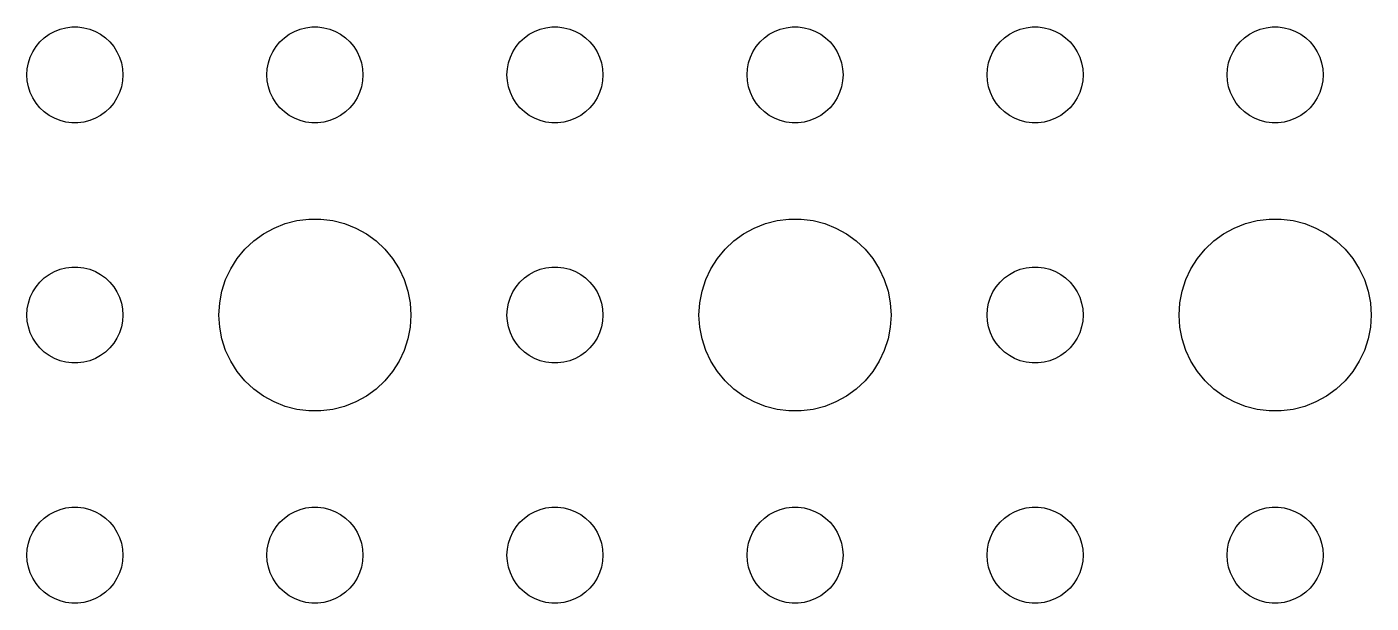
# Model space of a CAD drawing. Header units: metres. Extents: x -142 to 142, y -142 to 142.
# Drawn here: x 6 to 48, y 96 to 114 of the extents above; entities that cross this region are included whole.
import ezdxf

# ---------------------------------------------------------------- set-up
doc = ezdxf.new("R2010")
doc.units = ezdxf.units.M

msp = doc.modelspace()

# ---------------------------------------------------------------- linework, layer by layer
for p, q in [((6.69626, 113.766), (6.86133, 113.857)), ((6.86133, 113.857), (7.03647, 113.927)), ((7.03647, 113.927), (7.21892, 113.973)), ((7.21892, 113.973), (7.40581, 113.997)), ((7.40581, 113.997), (7.59418, 113.997)), ((7.59418, 113.997), (7.78107, 113.973)), ((7.78107, 113.973), (7.96352, 113.927)), ((7.96352, 113.927), (8.13866, 113.857)), ((8.13866, 113.857), (8.30373, 113.766)), ((14.1963, 113.766), (14.3613, 113.857)), ((14.3613, 113.857), (14.5365, 113.927)), ((14.5365, 113.927), (14.7189, 113.973)), ((14.7189, 113.973), (14.9058, 113.997)), ((14.9058, 113.997), (15.0942, 113.997)), ((15.0942, 113.997), (15.2811, 113.973)), ((15.2811, 113.973), (15.4635, 113.927)), ((15.4635, 113.927), (15.6387, 113.857)), ((15.6387, 113.857), (15.8037, 113.766)), ((21.6963, 113.766), (21.8613, 113.857)), ((21.8613, 113.857), (22.0365, 113.927)), ((22.0365, 113.927), (22.2189, 113.973)), ((22.2189, 113.973), (22.4058, 113.997)), ((22.4058, 113.997), (22.5942, 113.997)), ((22.5942, 113.997), (22.7811, 113.973)), ((22.7811, 113.973), (22.9635, 113.927)), ((22.9635, 113.927), (23.1387, 113.857)), ((23.1387, 113.857), (23.3037, 113.766)), ((29.1963, 113.766), (29.3613, 113.857)), ((29.3613, 113.857), (29.5365, 113.927)), ((29.5365, 113.927), (29.7189, 113.973)), ((29.7189, 113.973), (29.9058, 113.997)), ((29.9058, 113.997), (30.0942, 113.997)), ((30.0942, 113.997), (30.2811, 113.973)), ((30.2811, 113.973), (30.4635, 113.927)), ((30.4635, 113.927), (30.6387, 113.857)), ((30.6387, 113.857), (30.8037, 113.766)), ((36.6963, 113.766), (36.8613, 113.857)), ((36.8613, 113.857), (37.0365, 113.927)), ((37.0365, 113.927), (37.2189, 113.973)), ((37.2189, 113.973), (37.4058, 113.997)), ((37.4058, 113.997), (37.5942, 113.997)), ((37.5942, 113.997), (37.7811, 113.973)), ((37.7811, 113.973), (37.9635, 113.927)), ((37.9635, 113.927), (38.1387, 113.857)), ((38.1387, 113.857), (38.3037, 113.766)), ((44.1963, 113.766), (44.3613, 113.857)), ((44.3613, 113.857), (44.5365, 113.927)), ((44.5365, 113.927), (44.7189, 113.973)), ((44.7189, 113.973), (44.9058, 113.997)), ((44.9058, 113.997), (45.0942, 113.997)), ((45.0942, 113.997), (45.2811, 113.973)), ((45.2811, 113.973), (45.4635, 113.927)), ((45.4635, 113.927), (45.6387, 113.857)), ((45.6387, 113.857), (45.8037, 113.766)), ((6.28647, 113.382), (6.40654, 113.527)), ((6.40654, 113.527), (6.54385, 113.656)), ((6.54385, 113.656), (6.69626, 113.766)), ((8.30373, 113.766), (8.45613, 113.656)), ((8.45613, 113.656), (8.59344, 113.527)), ((8.59344, 113.527), (8.71352, 113.382)), ((13.7865, 113.382), (13.9065, 113.527)), ((13.9065, 113.527), (14.0439, 113.656)), ((14.0439, 113.656), (14.1963, 113.766)), ((15.8037, 113.766), (15.9561, 113.656)), ((15.9561, 113.656), (16.0934, 113.527)), ((16.0934, 113.527), (16.2135, 113.382)), ((21.2865, 113.382), (21.4065, 113.527)), ((21.4065, 113.527), (21.5439, 113.656)), ((21.5439, 113.656), (21.6963, 113.766)), ((23.3037, 113.766), (23.4561, 113.656)), ((23.4561, 113.656), (23.5934, 113.527)), ((23.5934, 113.527), (23.7135, 113.382)), ((28.7865, 113.382), (28.9065, 113.527)), ((28.9065, 113.527), (29.0439, 113.656)), ((29.0439, 113.656), (29.1963, 113.766)), ((30.8037, 113.766), (30.9561, 113.656)), ((30.9561, 113.656), (31.0934, 113.527)), ((31.0934, 113.527), (31.2135, 113.382)), ((36.2865, 113.382), (36.4065, 113.527)), ((36.4065, 113.527), (36.5439, 113.656)), ((36.5439, 113.656), (36.6963, 113.766)), ((38.3037, 113.766), (38.4561, 113.656)), ((38.4561, 113.656), (38.5934, 113.527)), ((38.5934, 113.527), (38.7135, 113.382)), ((43.7865, 113.382), (43.9065, 113.527)), ((43.9065, 113.527), (44.0439, 113.656)), ((44.0439, 113.656), (44.1963, 113.766)), ((45.8037, 113.766), (45.9561, 113.656)), ((45.9561, 113.656), (46.0934, 113.527)), ((46.0934, 113.527), (46.2135, 113.382)), ((6.04712, 112.873), (6.10533, 113.052)), ((6.10533, 113.052), (6.18553, 113.223)), ((6.18553, 113.223), (6.28647, 113.382)), ((8.71352, 113.382), (8.81445, 113.223)), ((8.81445, 113.223), (8.89465, 113.052)), ((8.89465, 113.052), (8.95287, 112.873)), ((13.5471, 112.873), (13.6053, 113.052)), ((13.6053, 113.052), (13.6855, 113.223)), ((13.6855, 113.223), (13.7865, 113.382)), ((16.2135, 113.382), (16.3145, 113.223)), ((16.3145, 113.223), (16.3947, 113.052)), ((16.3947, 113.052), (16.4529, 112.873)), ((21.0471, 112.873), (21.1053, 113.052)), ((21.1053, 113.052), (21.1855, 113.223)), ((21.1855, 113.223), (21.2865, 113.382)), ((23.7135, 113.382), (23.8145, 113.223)), ((23.8145, 113.223), (23.8947, 113.052)), ((23.8947, 113.052), (23.9529, 112.873)), ((28.5471, 112.873), (28.6053, 113.052)), ((28.6053, 113.052), (28.6855, 113.223)), ((28.6855, 113.223), (28.7865, 113.382)), ((31.2135, 113.382), (31.3145, 113.223)), ((31.3145, 113.223), (31.3947, 113.052)), ((31.3947, 113.052), (31.4529, 112.873)), ((36.0471, 112.873), (36.1053, 113.052)), ((36.1053, 113.052), (36.1855, 113.223)), ((36.1855, 113.223), (36.2865, 113.382)), ((38.7135, 113.382), (38.8145, 113.223)), ((38.8145, 113.223), (38.8947, 113.052)), ((38.8947, 113.052), (38.9529, 112.873)), ((43.5471, 112.873), (43.6053, 113.052)), ((43.6053, 113.052), (43.6855, 113.223)), ((43.6855, 113.223), (43.7865, 113.382)), ((46.2135, 113.382), (46.3145, 113.223)), ((46.3145, 113.223), (46.3947, 113.052)), ((46.3947, 113.052), (46.4529, 112.873)), ((6, 112.5), (6.01183, 112.688)), ((6.01183, 112.688), (6.04712, 112.873)), ((8.95287, 112.873), (8.98816, 112.688)), ((8.98816, 112.688), (9, 112.5)), ((13.5, 112.5), (13.5118, 112.688)), ((13.5118, 112.688), (13.5471, 112.873)), ((16.4529, 112.873), (16.4882, 112.688)), ((16.4882, 112.688), (16.5, 112.5)), ((21, 112.5), (21.0118, 112.688)), ((21.0118, 112.688), (21.0471, 112.873)), ((23.9529, 112.873), (23.9882, 112.688)), ((23.9882, 112.688), (24, 112.5)), ((28.5, 112.5), (28.5118, 112.688)), ((28.5118, 112.688), (28.5471, 112.873)), ((31.4529, 112.873), (31.4882, 112.688)), ((31.4882, 112.688), (31.5, 112.5)), ((36, 112.5), (36.0118, 112.688)), ((36.0118, 112.688), (36.0471, 112.873)), ((38.9529, 112.873), (38.9882, 112.688)), ((38.9882, 112.688), (39, 112.5)), ((43.5, 112.5), (43.5118, 112.688)), ((43.5118, 112.688), (43.5471, 112.873)), ((46.4529, 112.873), (46.4882, 112.688)), ((46.4882, 112.688), (46.5, 112.5)), ((6.01183, 112.312), (6, 112.5)), ((6.04712, 112.127), (6.01183, 112.312)), ((8.98816, 112.312), (8.95287, 112.127)), ((9, 112.5), (8.98816, 112.312)), ((13.5118, 112.312), (13.5, 112.5)), ((13.5471, 112.127), (13.5118, 112.312)), ((16.4882, 112.312), (16.4529, 112.127)), ((16.5, 112.5), (16.4882, 112.312)), ((21.0118, 112.312), (21, 112.5)), ((21.0471, 112.127), (21.0118, 112.312)), ((23.9882, 112.312), (23.9529, 112.127)), ((24, 112.5), (23.9882, 112.312)), ((28.5118, 112.312), (28.5, 112.5)), ((28.5471, 112.127), (28.5118, 112.312)), ((31.4882, 112.312), (31.4529, 112.127)), ((31.5, 112.5), (31.4882, 112.312)), ((36.0118, 112.312), (36, 112.5)), ((36.0471, 112.127), (36.0118, 112.312)), ((38.9882, 112.312), (38.9529, 112.127)), ((39, 112.5), (38.9882, 112.312)), ((43.5118, 112.312), (43.5, 112.5)), ((43.5471, 112.127), (43.5118, 112.312)), ((46.4882, 112.312), (46.4529, 112.127)), ((46.5, 112.5), (46.4882, 112.312)), ((6.10533, 111.948), (6.04712, 112.127)), ((6.18553, 111.777), (6.10533, 111.948)), ((6.28647, 111.618), (6.18553, 111.777)), ((8.81445, 111.777), (8.71352, 111.618)), ((8.89465, 111.948), (8.81445, 111.777)), ((8.95287, 112.127), (8.89465, 111.948)), ((13.6053, 111.948), (13.5471, 112.127)), ((13.6855, 111.777), (13.6053, 111.948)), ((13.7865, 111.618), (13.6855, 111.777)), ((16.3145, 111.777), (16.2135, 111.618)), ((16.3947, 111.948), (16.3145, 111.777)), ((16.4529, 112.127), (16.3947, 111.948)), ((21.1053, 111.948), (21.0471, 112.127)), ((21.1855, 111.777), (21.1053, 111.948)), ((21.2865, 111.618), (21.1855, 111.777)), ((23.8145, 111.777), (23.7135, 111.618)), ((23.8947, 111.948), (23.8145, 111.777)), ((23.9529, 112.127), (23.8947, 111.948)), ((28.6053, 111.948), (28.5471, 112.127)), ((28.6855, 111.777), (28.6053, 111.948)), ((28.7865, 111.618), (28.6855, 111.777)), ((31.3145, 111.777), (31.2135, 111.618)), ((31.3947, 111.948), (31.3145, 111.777)), ((31.4529, 112.127), (31.3947, 111.948)), ((36.1053, 111.948), (36.0471, 112.127)), ((36.1855, 111.777), (36.1053, 111.948)), ((36.2865, 111.618), (36.1855, 111.777)), ((38.8145, 111.777), (38.7135, 111.618)), ((38.8947, 111.948), (38.8145, 111.777)), ((38.9529, 112.127), (38.8947, 111.948)), ((43.6053, 111.948), (43.5471, 112.127)), ((43.6855, 111.777), (43.6053, 111.948)), ((43.7865, 111.618), (43.6855, 111.777)), ((46.3145, 111.777), (46.2135, 111.618)), ((46.3947, 111.948), (46.3145, 111.777)), ((46.4529, 112.127), (46.3947, 111.948)), ((6.40654, 111.473), (6.28647, 111.618)), ((6.54385, 111.344), (6.40654, 111.473)), ((6.69626, 111.234), (6.54385, 111.344)), ((8.45613, 111.344), (8.30373, 111.234)), ((8.59344, 111.473), (8.45613, 111.344)), ((8.71352, 111.618), (8.59344, 111.473)), ((13.9065, 111.473), (13.7865, 111.618)), ((14.0439, 111.344), (13.9065, 111.473)), ((14.1963, 111.234), (14.0439, 111.344)), ((15.9561, 111.344), (15.8037, 111.234)), ((16.0934, 111.473), (15.9561, 111.344)), ((16.2135, 111.618), (16.0934, 111.473)), ((21.4065, 111.473), (21.2865, 111.618)), ((21.5439, 111.344), (21.4065, 111.473)), ((21.6963, 111.234), (21.5439, 111.344)), ((23.4561, 111.344), (23.3037, 111.234)), ((23.5934, 111.473), (23.4561, 111.344)), ((23.7135, 111.618), (23.5934, 111.473)), ((28.9065, 111.473), (28.7865, 111.618)), ((29.0439, 111.344), (28.9065, 111.473)), ((29.1963, 111.234), (29.0439, 111.344)), ((30.9561, 111.344), (30.8037, 111.234)), ((31.0934, 111.473), (30.9561, 111.344)), ((31.2135, 111.618), (31.0934, 111.473)), ((36.4065, 111.473), (36.2865, 111.618)), ((36.5439, 111.344), (36.4065, 111.473)), ((36.6963, 111.234), (36.5439, 111.344)), ((38.4561, 111.344), (38.3037, 111.234)), ((38.5934, 111.473), (38.4561, 111.344)), ((38.7135, 111.618), (38.5934, 111.473)), ((43.9065, 111.473), (43.7865, 111.618)), ((44.0439, 111.344), (43.9065, 111.473)), ((44.1963, 111.234), (44.0439, 111.344)), ((45.9561, 111.344), (45.8037, 111.234)), ((46.0934, 111.473), (45.9561, 111.344)), ((46.2135, 111.618), (46.0934, 111.473)), ((6.86133, 111.143), (6.69626, 111.234)), ((7.03647, 111.073), (6.86133, 111.143)), ((7.21892, 111.027), (7.03647, 111.073)), ((7.40581, 111.003), (7.21892, 111.027)), ((7.59418, 111.003), (7.40581, 111.003)), ((7.78107, 111.027), (7.59418, 111.003)), ((7.96352, 111.073), (7.78107, 111.027)), ((8.13866, 111.143), (7.96352, 111.073)), ((8.30373, 111.234), (8.13866, 111.143)), ((14.3613, 111.143), (14.1963, 111.234)), ((14.5365, 111.073), (14.3613, 111.143)), ((14.7189, 111.027), (14.5365, 111.073)), ((14.9058, 111.003), (14.7189, 111.027)), ((15.0942, 111.003), (14.9058, 111.003)), ((15.2811, 111.027), (15.0942, 111.003)), ((15.4635, 111.073), (15.2811, 111.027)), ((15.6387, 111.143), (15.4635, 111.073)), ((15.8037, 111.234), (15.6387, 111.143)), ((21.8613, 111.143), (21.6963, 111.234)), ((22.0365, 111.073), (21.8613, 111.143)), ((22.2189, 111.027), (22.0365, 111.073)), ((22.4058, 111.003), (22.2189, 111.027)), ((22.5942, 111.003), (22.4058, 111.003)), ((22.7811, 111.027), (22.5942, 111.003)), ((22.9635, 111.073), (22.7811, 111.027)), ((23.1387, 111.143), (22.9635, 111.073)), ((23.3037, 111.234), (23.1387, 111.143)), ((29.3613, 111.143), (29.1963, 111.234)), ((29.5365, 111.073), (29.3613, 111.143)), ((29.7189, 111.027), (29.5365, 111.073)), ((29.9058, 111.003), (29.7189, 111.027)), ((30.0942, 111.003), (29.9058, 111.003)), ((30.2811, 111.027), (30.0942, 111.003)), ((30.4635, 111.073), (30.2811, 111.027)), ((30.6387, 111.143), (30.4635, 111.073)), ((30.8037, 111.234), (30.6387, 111.143)), ((36.8613, 111.143), (36.6963, 111.234)), ((37.0365, 111.073), (36.8613, 111.143)), ((37.2189, 111.027), (37.0365, 111.073)), ((37.4058, 111.003), (37.2189, 111.027)), ((37.5942, 111.003), (37.4058, 111.003)), ((37.7811, 111.027), (37.5942, 111.003)), ((37.9635, 111.073), (37.7811, 111.027)), ((38.1387, 111.143), (37.9635, 111.073)), ((38.3037, 111.234), (38.1387, 111.143)), ((44.3613, 111.143), (44.1963, 111.234)), ((44.5365, 111.073), (44.3613, 111.143)), ((44.7189, 111.027), (44.5365, 111.073)), ((44.9058, 111.003), (44.7189, 111.027)), ((45.0942, 111.003), (44.9058, 111.003)), ((45.2811, 111.027), (45.0942, 111.003)), ((45.4635, 111.073), (45.2811, 111.027)), ((45.6387, 111.143), (45.4635, 111.073)), ((45.8037, 111.234), (45.6387, 111.143)), ((14.0729, 107.853), (14.4379, 107.947)), ((14.4379, 107.947), (14.8116, 107.994)), ((14.8116, 107.994), (15.1884, 107.994)), ((15.1884, 107.994), (15.5621, 107.947)), ((15.5621, 107.947), (15.927, 107.853)), ((29.0729, 107.853), (29.4379, 107.947)), ((29.4379, 107.947), (29.8116, 107.994)), ((29.8116, 107.994), (30.1884, 107.994)), ((30.1884, 107.994), (30.5621, 107.947)), ((30.5621, 107.947), (30.927, 107.853)), ((44.0729, 107.853), (44.4379, 107.947)), ((44.4379, 107.947), (44.8116, 107.994)), ((44.8116, 107.994), (45.1884, 107.994)), ((45.1884, 107.994), (45.5621, 107.947)), ((45.5621, 107.947), (45.927, 107.853)), ((13.0877, 107.312), (13.3925, 107.533)), ((13.3925, 107.533), (13.7227, 107.714)), ((13.7227, 107.714), (14.0729, 107.853)), ((15.927, 107.853), (16.2773, 107.714)), ((16.2773, 107.714), (16.6075, 107.533)), ((16.6075, 107.533), (16.9123, 107.312)), ((28.0877, 107.312), (28.3925, 107.533)), ((28.3925, 107.533), (28.7227, 107.714)), ((28.7227, 107.714), (29.0729, 107.853)), ((30.927, 107.853), (31.2773, 107.714)), ((31.2773, 107.714), (31.6075, 107.533)), ((31.6075, 107.533), (31.9123, 107.312)), ((43.0877, 107.312), (43.3925, 107.533)), ((43.3925, 107.533), (43.7227, 107.714)), ((43.7227, 107.714), (44.0729, 107.853)), ((45.927, 107.853), (46.2773, 107.714)), ((46.2773, 107.714), (46.6075, 107.533)), ((46.6075, 107.533), (46.9123, 107.312)), ((12.8131, 107.054), (13.0877, 107.312)), ((16.9123, 107.312), (17.1869, 107.054)), ((27.8131, 107.054), (28.0877, 107.312)), ((31.9123, 107.312), (32.1869, 107.054)), ((42.8131, 107.054), (43.0877, 107.312)), ((46.9123, 107.312), (47.1869, 107.054)), ((12.3711, 106.445), (12.5729, 106.763)), ((12.5729, 106.763), (12.8131, 107.054)), ((17.1869, 107.054), (17.427, 106.763)), ((17.427, 106.763), (17.6289, 106.445)), ((27.3711, 106.445), (27.5729, 106.763)), ((27.5729, 106.763), (27.8131, 107.054)), ((32.1869, 107.054), (32.427, 106.763)), ((32.427, 106.763), (32.6289, 106.445)), ((42.3711, 106.445), (42.5729, 106.763)), ((42.5729, 106.763), (42.8131, 107.054)), ((47.1869, 107.054), (47.427, 106.763)), ((47.427, 106.763), (47.6289, 106.445)), ((6.54385, 106.156), (6.69626, 106.266)), ((6.69626, 106.266), (6.86133, 106.357)), ((6.86133, 106.357), (7.03647, 106.427)), ((7.03647, 106.427), (7.21892, 106.473)), ((7.21892, 106.473), (7.40581, 106.497)), ((7.40581, 106.497), (7.59418, 106.497)), ((7.59418, 106.497), (7.78107, 106.473)), ((7.78107, 106.473), (7.96352, 106.427)), ((7.96352, 106.427), (8.13866, 106.357)), ((8.13866, 106.357), (8.30373, 106.266)), ((8.30373, 106.266), (8.45613, 106.156)), ((12.2107, 106.104), (12.3711, 106.445)), ((17.6289, 106.445), (17.7893, 106.104)), ((21.5439, 106.156), (21.6963, 106.266)), ((21.6963, 106.266), (21.8613, 106.357)), ((21.8613, 106.357), (22.0365, 106.427)), ((22.0365, 106.427), (22.2189, 106.473)), ((22.2189, 106.473), (22.4058, 106.497)), ((22.4058, 106.497), (22.5942, 106.497)), ((22.5942, 106.497), (22.7811, 106.473)), ((22.7811, 106.473), (22.9635, 106.427)), ((22.9635, 106.427), (23.1387, 106.357)), ((23.1387, 106.357), (23.3037, 106.266)), ((23.3037, 106.266), (23.4561, 106.156)), ((27.2107, 106.104), (27.3711, 106.445)), ((32.6289, 106.445), (32.7893, 106.104)), ((36.5439, 106.156), (36.6963, 106.266)), ((36.6963, 106.266), (36.8613, 106.357)), ((36.8613, 106.357), (37.0365, 106.427)), ((37.0365, 106.427), (37.2189, 106.473)), ((37.2189, 106.473), (37.4058, 106.497)), ((37.4058, 106.497), (37.5942, 106.497)), ((37.5942, 106.497), (37.7811, 106.473)), ((37.7811, 106.473), (37.9635, 106.427)), ((37.9635, 106.427), (38.1387, 106.357)), ((38.1387, 106.357), (38.3037, 106.266)), ((38.3037, 106.266), (38.4561, 106.156)), ((42.2107, 106.104), (42.3711, 106.445)), ((47.6289, 106.445), (47.7893, 106.104)), ((6.18553, 105.723), (6.28647, 105.882)), ((6.28647, 105.882), (6.40654, 106.027)), ((6.40654, 106.027), (6.54385, 106.156)), ((8.45613, 106.156), (8.59344, 106.027)), ((8.59344, 106.027), (8.71352, 105.882)), ((8.71352, 105.882), (8.81445, 105.723)), ((12.0942, 105.746), (12.2107, 106.104)), ((17.7893, 106.104), (17.9057, 105.746)), ((21.1855, 105.723), (21.2865, 105.882)), ((21.2865, 105.882), (21.4065, 106.027)), ((21.4065, 106.027), (21.5439, 106.156)), ((23.4561, 106.156), (23.5934, 106.027)), ((23.5934, 106.027), (23.7135, 105.882)), ((23.7135, 105.882), (23.8145, 105.723)), ((27.0942, 105.746), (27.2107, 106.104)), ((32.7893, 106.104), (32.9057, 105.746)), ((36.1855, 105.723), (36.2865, 105.882)), ((36.2865, 105.882), (36.4065, 106.027)), ((36.4065, 106.027), (36.5439, 106.156)), ((38.4561, 106.156), (38.5934, 106.027)), ((38.5934, 106.027), (38.7135, 105.882)), ((38.7135, 105.882), (38.8145, 105.723)), ((42.0942, 105.746), (42.2107, 106.104)), ((47.7893, 106.104), (47.9057, 105.746)), ((6.04712, 105.373), (6.10533, 105.552)), ((6.10533, 105.552), (6.18553, 105.723)), ((8.81445, 105.723), (8.89465, 105.552)), ((8.89465, 105.552), (8.95287, 105.373)), ((12.0237, 105.376), (12.0942, 105.746)), ((17.9057, 105.746), (17.9763, 105.376)), ((21.0471, 105.373), (21.1053, 105.552)), ((21.1053, 105.552), (21.1855, 105.723)), ((23.8145, 105.723), (23.8947, 105.552)), ((23.8947, 105.552), (23.9529, 105.373)), ((27.0237, 105.376), (27.0942, 105.746)), ((32.9057, 105.746), (32.9763, 105.376)), ((36.0471, 105.373), (36.1053, 105.552)), ((36.1053, 105.552), (36.1855, 105.723)), ((38.8145, 105.723), (38.8947, 105.552)), ((38.8947, 105.552), (38.9529, 105.373)), ((42.0237, 105.376), (42.0942, 105.746)), ((47.9057, 105.746), (47.9763, 105.376)), ((6, 105), (6.01183, 105.188)), ((6.01183, 104.812), (6, 105)), ((6.01183, 105.188), (6.04712, 105.373)), ((8.95287, 105.373), (8.98816, 105.188)), ((8.98816, 105.188), (9, 105)), ((9, 105), (8.98816, 104.812)), ((12, 105), (12.0237, 105.376)), ((12.0237, 104.624), (12, 105)), ((17.9763, 105.376), (18, 105)), ((18, 105), (17.9763, 104.624)), ((21, 105), (21.0118, 105.188)), ((21.0118, 104.812), (21, 105)), ((21.0118, 105.188), (21.0471, 105.373)), ((23.9529, 105.373), (23.9882, 105.188)), ((23.9882, 105.188), (24, 105)), ((24, 105), (23.9882, 104.812)), ((27, 105), (27.0237, 105.376)), ((27.0237, 104.624), (27, 105)), ((32.9763, 105.376), (33, 105)), ((33, 105), (32.9763, 104.624)), ((36, 105), (36.0118, 105.188)), ((36.0118, 104.812), (36, 105)), ((36.0118, 105.188), (36.0471, 105.373)), ((38.9529, 105.373), (38.9882, 105.188)), ((38.9882, 105.188), (39, 105)), ((39, 105), (38.9882, 104.812)), ((42, 105), (42.0237, 105.376)), ((42.0237, 104.624), (42, 105)), ((47.9763, 105.376), (48, 105)), ((48, 105), (47.9763, 104.624)), ((6.04712, 104.627), (6.01183, 104.812)), ((6.10533, 104.448), (6.04712, 104.627)), ((8.95287, 104.627), (8.89465, 104.448)), ((8.98816, 104.812), (8.95287, 104.627)), ((12.0942, 104.254), (12.0237, 104.624)), ((17.9763, 104.624), (17.9057, 104.254)), ((21.0471, 104.627), (21.0118, 104.812)), ((21.1053, 104.448), (21.0471, 104.627)), ((23.9529, 104.627), (23.8947, 104.448)), ((23.9882, 104.812), (23.9529, 104.627)), ((27.0942, 104.254), (27.0237, 104.624)), ((32.9763, 104.624), (32.9057, 104.254)), ((36.0471, 104.627), (36.0118, 104.812)), ((36.1053, 104.448), (36.0471, 104.627)), ((38.9529, 104.627), (38.8947, 104.448)), ((38.9882, 104.812), (38.9529, 104.627)), ((42.0942, 104.254), (42.0237, 104.624)), ((47.9763, 104.624), (47.9057, 104.254)), ((6.18553, 104.277), (6.10533, 104.448)), ((6.28647, 104.118), (6.18553, 104.277)), ((8.81445, 104.277), (8.71352, 104.118)), ((8.89465, 104.448), (8.81445, 104.277)), ((12.2107, 103.896), (12.0942, 104.254)), ((17.9057, 104.254), (17.7893, 103.896)), ((21.1855, 104.277), (21.1053, 104.448)), ((21.2865, 104.118), (21.1855, 104.277)), ((23.8145, 104.277), (23.7135, 104.118)), ((23.8947, 104.448), (23.8145, 104.277)), ((27.2107, 103.896), (27.0942, 104.254)), ((32.9057, 104.254), (32.7893, 103.896)), ((36.1855, 104.277), (36.1053, 104.448)), ((36.2865, 104.118), (36.1855, 104.277)), ((38.8145, 104.277), (38.7135, 104.118)), ((38.8947, 104.448), (38.8145, 104.277)), ((42.2107, 103.896), (42.0942, 104.254)), ((47.9057, 104.254), (47.7893, 103.896)), ((6.40654, 103.973), (6.28647, 104.118)), ((6.54385, 103.844), (6.40654, 103.973)), ((6.69626, 103.734), (6.54385, 103.844)), ((8.45613, 103.844), (8.30373, 103.734)), ((8.59344, 103.973), (8.45613, 103.844)), ((8.71352, 104.118), (8.59344, 103.973)), ((12.3711, 103.555), (12.2107, 103.896)), ((17.7893, 103.896), (17.6289, 103.555)), ((21.4065, 103.973), (21.2865, 104.118)), ((21.5439, 103.844), (21.4065, 103.973)), ((21.6963, 103.734), (21.5439, 103.844)), ((23.4561, 103.844), (23.3037, 103.734)), ((23.5934, 103.973), (23.4561, 103.844)), ((23.7135, 104.118), (23.5934, 103.973)), ((27.3711, 103.555), (27.2107, 103.896)), ((32.7893, 103.896), (32.6289, 103.555)), ((36.4065, 103.973), (36.2865, 104.118)), ((36.5439, 103.844), (36.4065, 103.973)), ((36.6963, 103.734), (36.5439, 103.844)), ((38.4561, 103.844), (38.3037, 103.734)), ((38.5934, 103.973), (38.4561, 103.844)), ((38.7135, 104.118), (38.5934, 103.973)), ((42.3711, 103.555), (42.2107, 103.896)), ((47.7893, 103.896), (47.6289, 103.555)), ((6.86133, 103.643), (6.69626, 103.734)), ((7.03647, 103.573), (6.86133, 103.643)), ((7.21892, 103.527), (7.03647, 103.573)), ((7.40581, 103.503), (7.21892, 103.527)), ((7.59418, 103.503), (7.40581, 103.503)), ((7.78107, 103.527), (7.59418, 103.503)), ((7.96352, 103.573), (7.78107, 103.527)), ((8.13866, 103.643), (7.96352, 103.573)), ((8.30373, 103.734), (8.13866, 103.643)), ((12.5729, 103.237), (12.3711, 103.555)), ((17.6289, 103.555), (17.427, 103.237)), ((21.8613, 103.643), (21.6963, 103.734)), ((22.0365, 103.573), (21.8613, 103.643)), ((22.2189, 103.527), (22.0365, 103.573)), ((22.4058, 103.503), (22.2189, 103.527)), ((22.5942, 103.503), (22.4058, 103.503)), ((22.7811, 103.527), (22.5942, 103.503)), ((22.9635, 103.573), (22.7811, 103.527)), ((23.1387, 103.643), (22.9635, 103.573)), ((23.3037, 103.734), (23.1387, 103.643)), ((27.5729, 103.237), (27.3711, 103.555)), ((32.6289, 103.555), (32.427, 103.237)), ((36.8613, 103.643), (36.6963, 103.734)), ((37.0365, 103.573), (36.8613, 103.643)), ((37.2189, 103.527), (37.0365, 103.573)), ((37.4058, 103.503), (37.2189, 103.527)), ((37.5942, 103.503), (37.4058, 103.503)), ((37.7811, 103.527), (37.5942, 103.503)), ((37.9635, 103.573), (37.7811, 103.527)), ((38.1387, 103.643), (37.9635, 103.573)), ((38.3037, 103.734), (38.1387, 103.643)), ((42.5729, 103.237), (42.3711, 103.555)), ((47.6289, 103.555), (47.427, 103.237)), ((12.8131, 102.946), (12.5729, 103.237)), ((13.0877, 102.688), (12.8131, 102.946)), ((17.1869, 102.946), (16.9123, 102.688)), ((17.427, 103.237), (17.1869, 102.946)), ((27.8131, 102.946), (27.5729, 103.237)), ((28.0877, 102.688), (27.8131, 102.946)), ((32.1869, 102.946), (31.9123, 102.688)), ((32.427, 103.237), (32.1869, 102.946)), ((42.8131, 102.946), (42.5729, 103.237)), ((43.0877, 102.688), (42.8131, 102.946)), ((47.1869, 102.946), (46.9123, 102.688)), ((47.427, 103.237), (47.1869, 102.946)), ((13.3925, 102.467), (13.0877, 102.688)), ((16.9123, 102.688), (16.6075, 102.467)), ((28.3925, 102.467), (28.0877, 102.688)), ((31.9123, 102.688), (31.6075, 102.467)), ((43.3925, 102.467), (43.0877, 102.688)), ((46.9123, 102.688), (46.6075, 102.467)), ((13.7227, 102.286), (13.3925, 102.467)), ((14.0729, 102.147), (13.7227, 102.286)), ((14.4379, 102.053), (14.0729, 102.147)), ((15.927, 102.147), (15.5621, 102.053)), ((16.2773, 102.286), (15.927, 102.147)), ((16.6075, 102.467), (16.2773, 102.286)), ((28.7227, 102.286), (28.3925, 102.467)), ((29.0729, 102.147), (28.7227, 102.286)), ((29.4379, 102.053), (29.0729, 102.147)), ((30.927, 102.147), (30.5621, 102.053)), ((31.2773, 102.286), (30.927, 102.147)), ((31.6075, 102.467), (31.2773, 102.286)), ((43.7227, 102.286), (43.3925, 102.467)), ((44.0729, 102.147), (43.7227, 102.286)), ((44.4379, 102.053), (44.0729, 102.147)), ((45.927, 102.147), (45.5621, 102.053)), ((46.2773, 102.286), (45.927, 102.147)), ((46.6075, 102.467), (46.2773, 102.286)), ((14.8116, 102.006), (14.4379, 102.053)), ((15.1884, 102.006), (14.8116, 102.006)), ((15.5621, 102.053), (15.1884, 102.006)), ((29.8116, 102.006), (29.4379, 102.053)), ((30.1884, 102.006), (29.8116, 102.006)), ((30.5621, 102.053), (30.1884, 102.006)), ((44.8116, 102.006), (44.4379, 102.053)), ((45.1884, 102.006), (44.8116, 102.006)), ((45.5621, 102.053), (45.1884, 102.006)), ((6.54385, 98.6558), (6.69626, 98.7665)), ((6.69626, 98.7665), (6.86133, 98.8572)), ((6.86133, 98.8572), (7.03647, 98.9266)), ((7.03647, 98.9266), (7.21892, 98.9734)), ((7.21892, 98.9734), (7.40581, 98.997)), ((7.40581, 98.997), (7.59418, 98.997)), ((7.59418, 98.997), (7.78107, 98.9734)), ((7.78107, 98.9734), (7.96352, 98.9266)), ((7.96352, 98.9266), (8.13866, 98.8572)), ((8.13866, 98.8572), (8.30373, 98.7665)), ((8.30373, 98.7665), (8.45613, 98.6558)), ((14.0439, 98.6558), (14.1963, 98.7665)), ((14.1963, 98.7665), (14.3613, 98.8572)), ((14.3613, 98.8572), (14.5365, 98.9266)), ((14.5365, 98.9266), (14.7189, 98.9734)), ((14.7189, 98.9734), (14.9058, 98.997)), ((14.9058, 98.997), (15.0942, 98.997)), ((15.0942, 98.997), (15.2811, 98.9734)), ((15.2811, 98.9734), (15.4635, 98.9266)), ((15.4635, 98.9266), (15.6387, 98.8572)), ((15.6387, 98.8572), (15.8037, 98.7665)), ((15.8037, 98.7665), (15.9561, 98.6558)), ((21.5439, 98.6558), (21.6963, 98.7665)), ((21.6963, 98.7665), (21.8613, 98.8572)), ((21.8613, 98.8572), (22.0365, 98.9266)), ((22.0365, 98.9266), (22.2189, 98.9734)), ((22.2189, 98.9734), (22.4058, 98.997)), ((22.4058, 98.997), (22.5942, 98.997)), ((22.5942, 98.997), (22.7811, 98.9734)), ((22.7811, 98.9734), (22.9635, 98.9266)), ((22.9635, 98.9266), (23.1387, 98.8572)), ((23.1387, 98.8572), (23.3037, 98.7665)), ((23.3037, 98.7665), (23.4561, 98.6558)), ((29.0439, 98.6558), (29.1963, 98.7665)), ((29.1963, 98.7665), (29.3613, 98.8572)), ((29.3613, 98.8572), (29.5365, 98.9266)), ((29.5365, 98.9266), (29.7189, 98.9734)), ((29.7189, 98.9734), (29.9058, 98.997)), ((29.9058, 98.997), (30.0942, 98.997)), ((30.0942, 98.997), (30.2811, 98.9734)), ((30.2811, 98.9734), (30.4635, 98.9266)), ((30.4635, 98.9266), (30.6387, 98.8572)), ((30.6387, 98.8572), (30.8037, 98.7665)), ((30.8037, 98.7665), (30.9561, 98.6558)), ((36.5439, 98.6558), (36.6963, 98.7665)), ((36.6963, 98.7665), (36.8613, 98.8572)), ((36.8613, 98.8572), (37.0365, 98.9266)), ((37.0365, 98.9266), (37.2189, 98.9734)), ((37.2189, 98.9734), (37.4058, 98.997)), ((37.4058, 98.997), (37.5942, 98.997)), ((37.5942, 98.997), (37.7811, 98.9734)), ((37.7811, 98.9734), (37.9635, 98.9266)), ((37.9635, 98.9266), (38.1387, 98.8572)), ((38.1387, 98.8572), (38.3037, 98.7665)), ((38.3037, 98.7665), (38.4561, 98.6558)), ((44.0439, 98.6558), (44.1963, 98.7665)), ((44.1963, 98.7665), (44.3613, 98.8572)), ((44.3613, 98.8572), (44.5365, 98.9266)), ((44.5365, 98.9266), (44.7189, 98.9734)), ((44.7189, 98.9734), (44.9058, 98.997)), ((44.9058, 98.997), (45.0942, 98.997)), ((45.0942, 98.997), (45.2811, 98.9734)), ((45.2811, 98.9734), (45.4635, 98.9266)), ((45.4635, 98.9266), (45.6387, 98.8572)), ((45.6387, 98.8572), (45.8037, 98.7665)), ((45.8037, 98.7665), (45.9561, 98.6558)), ((6.18553, 98.2226), (6.28647, 98.3817)), ((6.28647, 98.3817), (6.40654, 98.5268)), ((6.40654, 98.5268), (6.54385, 98.6558)), ((8.45613, 98.6558), (8.59344, 98.5268)), ((8.59344, 98.5268), (8.71352, 98.3817)), ((8.71352, 98.3817), (8.81445, 98.2226)), ((13.6855, 98.2226), (13.7865, 98.3817)), ((13.7865, 98.3817), (13.9065, 98.5268)), ((13.9065, 98.5268), (14.0439, 98.6558)), ((15.9561, 98.6558), (16.0934, 98.5268)), ((16.0934, 98.5268), (16.2135, 98.3817)), ((16.2135, 98.3817), (16.3145, 98.2226)), ((21.1855, 98.2226), (21.2865, 98.3817)), ((21.2865, 98.3817), (21.4065, 98.5268)), ((21.4065, 98.5268), (21.5439, 98.6558)), ((23.4561, 98.6558), (23.5934, 98.5268)), ((23.5934, 98.5268), (23.7135, 98.3817)), ((23.7135, 98.3817), (23.8145, 98.2226)), ((28.6855, 98.2226), (28.7865, 98.3817)), ((28.7865, 98.3817), (28.9065, 98.5268)), ((28.9065, 98.5268), (29.0439, 98.6558)), ((30.9561, 98.6558), (31.0934, 98.5268)), ((31.0934, 98.5268), (31.2135, 98.3817)), ((31.2135, 98.3817), (31.3145, 98.2226)), ((36.1855, 98.2226), (36.2865, 98.3817)), ((36.2865, 98.3817), (36.4065, 98.5268)), ((36.4065, 98.5268), (36.5439, 98.6558)), ((38.4561, 98.6558), (38.5934, 98.5268)), ((38.5934, 98.5268), (38.7135, 98.3817)), ((38.7135, 98.3817), (38.8145, 98.2226)), ((43.6855, 98.2226), (43.7865, 98.3817)), ((43.7865, 98.3817), (43.9065, 98.5268)), ((43.9065, 98.5268), (44.0439, 98.6558)), ((45.9561, 98.6558), (46.0934, 98.5268)), ((46.0934, 98.5268), (46.2135, 98.3817)), ((46.2135, 98.3817), (46.3145, 98.2226)), ((6.01183, 97.688), (6.04712, 97.873)), ((6.04712, 97.873), (6.10533, 98.0522)), ((6.10533, 98.0522), (6.18553, 98.2226)), ((8.81445, 98.2226), (8.89465, 98.0522)), ((8.89465, 98.0522), (8.95287, 97.873)), ((8.95287, 97.873), (8.98816, 97.688)), ((13.5118, 97.688), (13.5471, 97.873)), ((13.5471, 97.873), (13.6053, 98.0522)), ((13.6053, 98.0522), (13.6855, 98.2226)), ((16.3145, 98.2226), (16.3947, 98.0522)), ((16.3947, 98.0522), (16.4529, 97.873)), ((16.4529, 97.873), (16.4882, 97.688)), ((21.0118, 97.688), (21.0471, 97.873)), ((21.0471, 97.873), (21.1053, 98.0522)), ((21.1053, 98.0522), (21.1855, 98.2226)), ((23.8145, 98.2226), (23.8947, 98.0522)), ((23.8947, 98.0522), (23.9529, 97.873)), ((23.9529, 97.873), (23.9882, 97.688)), ((28.5118, 97.688), (28.5471, 97.873)), ((28.5471, 97.873), (28.6053, 98.0522)), ((28.6053, 98.0522), (28.6855, 98.2226)), ((31.3145, 98.2226), (31.3947, 98.0522)), ((31.3947, 98.0522), (31.4529, 97.873)), ((31.4529, 97.873), (31.4882, 97.688)), ((36.0118, 97.688), (36.0471, 97.873)), ((36.0471, 97.873), (36.1053, 98.0522)), ((36.1053, 98.0522), (36.1855, 98.2226)), ((38.8145, 98.2226), (38.8947, 98.0522)), ((38.8947, 98.0522), (38.9529, 97.873)), ((38.9529, 97.873), (38.9882, 97.688)), ((43.5118, 97.688), (43.5471, 97.873)), ((43.5471, 97.873), (43.6053, 98.0522)), ((43.6053, 98.0522), (43.6855, 98.2226)), ((46.3145, 98.2226), (46.3947, 98.0522)), ((46.3947, 98.0522), (46.4529, 97.873)), ((46.4529, 97.873), (46.4882, 97.688)), ((6, 97.5), (6.01183, 97.688)), ((6.01183, 97.312), (6, 97.5)), ((8.98816, 97.688), (9, 97.5)), ((9, 97.5), (8.98816, 97.312)), ((13.5, 97.5), (13.5118, 97.688)), ((13.5118, 97.312), (13.5, 97.5)), ((16.4882, 97.688), (16.5, 97.5)), ((16.5, 97.5), (16.4882, 97.312)), ((21, 97.5), (21.0118, 97.688)), ((21.0118, 97.312), (21, 97.5)), ((23.9882, 97.688), (24, 97.5)), ((24, 97.5), (23.9882, 97.312)), ((28.5, 97.5), (28.5118, 97.688)), ((28.5118, 97.312), (28.5, 97.5)), ((31.4882, 97.688), (31.5, 97.5)), ((31.5, 97.5), (31.4882, 97.312)), ((36, 97.5), (36.0118, 97.688)), ((36.0118, 97.312), (36, 97.5)), ((38.9882, 97.688), (39, 97.5)), ((39, 97.5), (38.9882, 97.312)), ((43.5, 97.5), (43.5118, 97.688)), ((43.5118, 97.312), (43.5, 97.5)), ((46.4882, 97.688), (46.5, 97.5)), ((46.5, 97.5), (46.4882, 97.312)), ((6.04712, 97.127), (6.01183, 97.312)), ((6.10533, 96.9478), (6.04712, 97.127)), ((8.95287, 97.127), (8.89465, 96.9478)), ((8.98816, 97.312), (8.95287, 97.127)), ((13.5471, 97.127), (13.5118, 97.312)), ((13.6053, 96.9478), (13.5471, 97.127)), ((16.4529, 97.127), (16.3947, 96.9478)), ((16.4882, 97.312), (16.4529, 97.127)), ((21.0471, 97.127), (21.0118, 97.312)), ((21.1053, 96.9478), (21.0471, 97.127)), ((23.9529, 97.127), (23.8947, 96.9478)), ((23.9882, 97.312), (23.9529, 97.127)), ((28.5471, 97.127), (28.5118, 97.312)), ((28.6053, 96.9478), (28.5471, 97.127)), ((31.4529, 97.127), (31.3947, 96.9478)), ((31.4882, 97.312), (31.4529, 97.127)), ((36.0471, 97.127), (36.0118, 97.312)), ((36.1053, 96.9478), (36.0471, 97.127)), ((38.9529, 97.127), (38.8947, 96.9478)), ((38.9882, 97.312), (38.9529, 97.127)), ((43.5471, 97.127), (43.5118, 97.312)), ((43.6053, 96.9478), (43.5471, 97.127)), ((46.4529, 97.127), (46.3947, 96.9478)), ((46.4882, 97.312), (46.4529, 97.127)), ((6.18553, 96.7774), (6.10533, 96.9478)), ((6.28647, 96.6183), (6.18553, 96.7774)), ((6.40654, 96.4732), (6.28647, 96.6183)), ((8.71352, 96.6183), (8.59344, 96.4732)), ((8.81445, 96.7774), (8.71352, 96.6183)), ((8.89465, 96.9478), (8.81445, 96.7774)), ((13.6855, 96.7774), (13.6053, 96.9478)), ((13.7865, 96.6183), (13.6855, 96.7774)), ((13.9065, 96.4732), (13.7865, 96.6183)), ((16.2135, 96.6183), (16.0934, 96.4732)), ((16.3145, 96.7774), (16.2135, 96.6183)), ((16.3947, 96.9478), (16.3145, 96.7774)), ((21.1855, 96.7774), (21.1053, 96.9478)), ((21.2865, 96.6183), (21.1855, 96.7774)), ((21.4065, 96.4732), (21.2865, 96.6183)), ((23.7135, 96.6183), (23.5934, 96.4732)), ((23.8145, 96.7774), (23.7135, 96.6183)), ((23.8947, 96.9478), (23.8145, 96.7774)), ((28.6855, 96.7774), (28.6053, 96.9478)), ((28.7865, 96.6183), (28.6855, 96.7774)), ((28.9065, 96.4732), (28.7865, 96.6183)), ((31.2135, 96.6183), (31.0934, 96.4732)), ((31.3145, 96.7774), (31.2135, 96.6183)), ((31.3947, 96.9478), (31.3145, 96.7774)), ((36.1855, 96.7774), (36.1053, 96.9478)), ((36.2865, 96.6183), (36.1855, 96.7774)), ((36.4065, 96.4732), (36.2865, 96.6183)), ((38.7135, 96.6183), (38.5934, 96.4732)), ((38.8145, 96.7774), (38.7135, 96.6183)), ((38.8947, 96.9478), (38.8145, 96.7774)), ((43.6855, 96.7774), (43.6053, 96.9478)), ((43.7865, 96.6183), (43.6855, 96.7774)), ((43.9065, 96.4732), (43.7865, 96.6183)), ((46.2135, 96.6183), (46.0934, 96.4732)), ((46.3145, 96.7774), (46.2135, 96.6183)), ((46.3947, 96.9478), (46.3145, 96.7774)), ((6.54385, 96.3442), (6.40654, 96.4732)), ((6.69626, 96.2335), (6.54385, 96.3442)), ((6.86133, 96.1428), (6.69626, 96.2335)), ((8.30373, 96.2335), (8.13866, 96.1428)), ((8.45613, 96.3442), (8.30373, 96.2335)), ((8.59344, 96.4732), (8.45613, 96.3442)), ((14.0439, 96.3442), (13.9065, 96.4732)), ((14.1963, 96.2335), (14.0439, 96.3442)), ((14.3613, 96.1428), (14.1963, 96.2335)), ((15.8037, 96.2335), (15.6387, 96.1428)), ((15.9561, 96.3442), (15.8037, 96.2335)), ((16.0934, 96.4732), (15.9561, 96.3442)), ((21.5439, 96.3442), (21.4065, 96.4732)), ((21.6963, 96.2335), (21.5439, 96.3442)), ((21.8613, 96.1428), (21.6963, 96.2335)), ((23.3037, 96.2335), (23.1387, 96.1428)), ((23.4561, 96.3442), (23.3037, 96.2335)), ((23.5934, 96.4732), (23.4561, 96.3442)), ((29.0439, 96.3442), (28.9065, 96.4732)), ((29.1963, 96.2335), (29.0439, 96.3442)), ((29.3613, 96.1428), (29.1963, 96.2335)), ((30.8037, 96.2335), (30.6387, 96.1428)), ((30.9561, 96.3442), (30.8037, 96.2335)), ((31.0934, 96.4732), (30.9561, 96.3442)), ((36.5439, 96.3442), (36.4065, 96.4732)), ((36.6963, 96.2335), (36.5439, 96.3442)), ((36.8613, 96.1428), (36.6963, 96.2335)), ((38.3037, 96.2335), (38.1387, 96.1428)), ((38.4561, 96.3442), (38.3037, 96.2335)), ((38.5934, 96.4732), (38.4561, 96.3442)), ((44.0439, 96.3442), (43.9065, 96.4732)), ((44.1963, 96.2335), (44.0439, 96.3442)), ((44.3613, 96.1428), (44.1963, 96.2335)), ((45.8037, 96.2335), (45.6387, 96.1428)), ((45.9561, 96.3442), (45.8037, 96.2335)), ((46.0934, 96.4732), (45.9561, 96.3442)), ((7.03647, 96.0734), (6.86133, 96.1428)), ((7.21892, 96.0266), (7.03647, 96.0734)), ((7.40581, 96.003), (7.21892, 96.0266)), ((7.59418, 96.003), (7.40581, 96.003)), ((7.78107, 96.0266), (7.59418, 96.003)), ((7.96352, 96.0734), (7.78107, 96.0266)), ((8.13866, 96.1428), (7.96352, 96.0734)), ((14.5365, 96.0734), (14.3613, 96.1428)), ((14.7189, 96.0266), (14.5365, 96.0734)), ((14.9058, 96.003), (14.7189, 96.0266)), ((15.0942, 96.003), (14.9058, 96.003)), ((15.2811, 96.0266), (15.0942, 96.003)), ((15.4635, 96.0734), (15.2811, 96.0266)), ((15.6387, 96.1428), (15.4635, 96.0734)), ((22.0365, 96.0734), (21.8613, 96.1428)), ((22.2189, 96.0266), (22.0365, 96.0734)), ((22.4058, 96.003), (22.2189, 96.0266)), ((22.5942, 96.003), (22.4058, 96.003)), ((22.7811, 96.0266), (22.5942, 96.003)), ((22.9635, 96.0734), (22.7811, 96.0266)), ((23.1387, 96.1428), (22.9635, 96.0734)), ((29.5365, 96.0734), (29.3613, 96.1428)), ((29.7189, 96.0266), (29.5365, 96.0734)), ((29.9058, 96.003), (29.7189, 96.0266)), ((30.0942, 96.003), (29.9058, 96.003)), ((30.2811, 96.0266), (30.0942, 96.003)), ((30.4635, 96.0734), (30.2811, 96.0266)), ((30.6387, 96.1428), (30.4635, 96.0734)), ((37.0365, 96.0734), (36.8613, 96.1428)), ((37.2189, 96.0266), (37.0365, 96.0734)), ((37.4058, 96.003), (37.2189, 96.0266)), ((37.5942, 96.003), (37.4058, 96.003)), ((37.7811, 96.0266), (37.5942, 96.003)), ((37.9635, 96.0734), (37.7811, 96.0266)), ((38.1387, 96.1428), (37.9635, 96.0734)), ((44.5365, 96.0734), (44.3613, 96.1428)), ((44.7189, 96.0266), (44.5365, 96.0734)), ((44.9058, 96.003), (44.7189, 96.0266)), ((45.0942, 96.003), (44.9058, 96.003)), ((45.2811, 96.0266), (45.0942, 96.003)), ((45.4635, 96.0734), (45.2811, 96.0266)), ((45.6387, 96.1428), (45.4635, 96.0734))]:
    msp.add_line(p, q)

doc.saveas('drawing.dxf')
